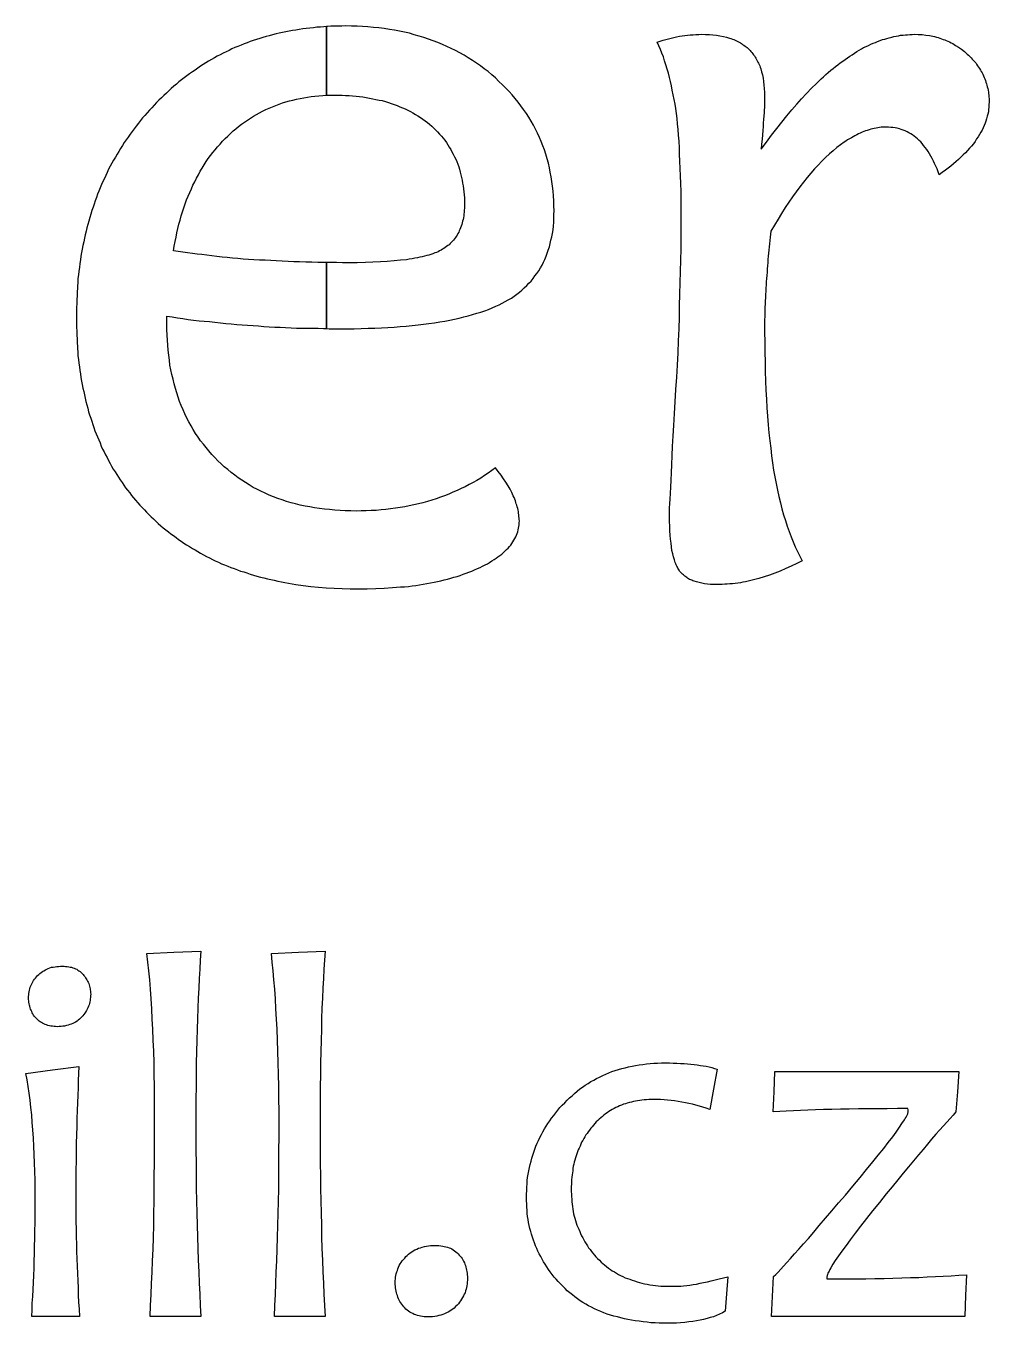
# Model space of a CAD drawing. Extents: x 0 to 100, y 0 to 33.1.
# Drawn here: x 81 to 100, y 2.5 to 28.09 of the extents above; entities that cross this region are included whole.
import ezdxf

# ---------------------------------------------------------------- set-up
doc = ezdxf.new("R2010")
doc.units = 0
doc.layers.get('0').update_dxf_attribs({"linetype": 'CONTINUOUS'})

msp = doc.modelspace()

# ---------------------------------------------------------------- linework, layer by layer
at = {"color": 7}
for points in [[(86.92596, 28.079916), (86.8748, 28.075265), (86.805553, 28.072164), (86.73579, 28.069064), (86.666544, 28.059245), (86.597299, 28.049943), (86.528053, 28.043742), (86.458806, 28.037541), (86.389559, 28.024622), (86.320312, 28.012219), (86.254167, 28.002918), (86.188021, 27.993099), (86.121359, 27.977596), (86.055213, 27.961577), (85.992684, 27.949174), (85.929639, 27.936255), (85.863494, 27.917651), (85.796829, 27.898531), (85.734303, 27.883028), (85.671258, 27.867009), (85.60821, 27.848405), (85.545165, 27.829285), (85.48212, 27.807064), (85.419076, 27.78536), (85.359132, 27.763139), (85.299185, 27.740918), (85.239241, 27.716114), (85.179297, 27.690792), (85.119869, 27.665471), (85.059925, 27.640149), (85.003079, 27.611727), (84.946236, 27.583822), (84.886292, 27.5554), (84.826864, 27.526978), (84.770018, 27.495455), (84.713175, 27.463933), (84.656332, 27.43241), (84.600005, 27.400887), (84.54626, 27.366264), (84.492518, 27.331641), (84.439289, 27.297018), (84.385547, 27.262394), (84.331805, 27.224154), (84.278576, 27.18643), (84.224834, 27.148706), (84.171089, 27.110982), (84.117863, 27.070158), (84.06412, 27.028817), (84.013477, 26.987993), (83.963351, 26.947168), (83.912707, 26.902726), (83.862582, 26.858801), (83.815039, 26.814877), (83.768015, 26.770435), (83.717371, 26.723409), (83.667245, 26.675867), (83.619702, 26.628841), (83.572675, 26.581816), (83.525135, 26.531173), (83.478108, 26.48053), (83.434185, 26.430404), (83.389743, 26.379761), (83.342715, 26.329635), (83.295175, 26.278992), (83.25435, 26.225248), (83.213525, 26.172022), (83.172702, 26.118278), (83.131361, 26.065051), (83.090536, 26.011308), (83.049711, 25.957564), (83.011986, 25.900721), (82.973746, 25.844393), (82.936022, 25.79065), (82.8983, 25.736906), (82.863677, 25.677478), (82.829053, 25.617534), (82.79443, 25.560689), (82.759807, 25.503846), (82.725183, 25.443901), (82.69056, 25.383956), (82.659037, 25.324528), (82.627515, 25.264584), (82.599093, 25.204639), (82.570669, 25.144694), (82.542248, 25.08475), (82.513826, 25.024805), (82.485405, 24.96176), (82.456983, 24.898714), (82.432178, 24.835669), (82.406855, 24.773141), (82.384635, 24.706995), (82.362932, 24.640332), (82.340709, 24.577804), (82.31849, 24.514758), (82.29627, 24.448613), (82.274563, 24.38195), (82.255445, 24.312704), (82.236842, 24.243457), (82.21772, 24.177311), (82.198602, 24.111166), (82.183097, 24.041919), (82.167076, 23.972673), (82.151575, 23.903426), (82.136073, 23.833663), (82.120052, 23.761316), (82.10455, 23.688969), (82.091631, 23.619723), (82.079227, 23.550476), (82.069408, 23.477612), (82.060108, 23.405266), (82.050805, 23.329818), (82.041503, 23.25437), (82.031687, 23.181507), (82.022384, 23.109159), (82.016182, 23.033712), (82.00998, 22.957748), (82.003262, 22.806852), (81.997063, 22.655441), (81.993962, 22.497828), (81.990861, 22.340214), (81.993962, 22.186218), (81.997063, 22.031706), (82.003262, 21.880294), (82.00998, 21.728882), (82.016182, 21.656535), (82.022384, 21.584188), (82.031687, 21.511841), (82.041503, 21.438977), (82.050805, 21.36663), (82.060108, 21.294283), (82.069408, 21.225037), (82.079227, 21.15579), (82.091631, 21.086027), (82.10455, 21.016781), (82.120052, 20.947534), (82.136073, 20.878288), (82.148474, 20.812142), (82.160877, 20.745996), (82.179996, 20.679851), (82.198602, 20.613705), (82.214619, 20.547559), (82.230124, 20.481413), (82.252344, 20.418368), (82.274563, 20.355322), (82.293169, 20.292277), (82.312288, 20.229232), (82.33451, 20.166187), (82.356214, 20.103141), (82.381535, 20.043197), (82.406855, 19.983252), (82.432178, 19.923824), (82.456983, 19.86388), (82.482304, 19.803935), (82.507624, 19.74399), (82.536049, 19.687146), (82.56447, 19.630302), (82.595993, 19.573975), (82.627515, 19.517131), (82.655937, 19.460287), (82.683842, 19.403443), (82.718981, 19.350216), (82.753605, 19.296472), (82.788228, 19.242729), (82.822852, 19.189502), (82.857475, 19.135759), (82.892098, 19.082015), (82.926722, 19.031889), (82.961345, 18.981246), (83.002168, 18.93112), (83.043509, 18.880477), (83.081233, 18.830351), (83.118957, 18.779708), (83.159783, 18.732683), (83.200605, 18.68514), (83.245047, 18.638115), (83.288973, 18.590572), (83.333415, 18.543547), (83.377339, 18.496005), (83.421265, 18.45208), (83.465707, 18.408154), (83.512731, 18.363713), (83.560274, 18.319788), (83.607299, 18.275346), (83.654326, 18.231421), (83.704967, 18.190597), (83.755611, 18.149772), (83.805736, 18.111532), (83.85638, 18.073808), (83.906506, 18.036084), (83.957149, 17.99836), (84.007275, 17.960637), (84.057919, 17.922913), (84.111661, 17.888289), (84.16489, 17.85315), (84.221733, 17.818527), (84.278576, 17.783903), (84.331805, 17.752381), (84.385547, 17.720858), (84.44239, 17.689335), (84.498717, 17.657813), (84.558664, 17.62629), (84.618608, 17.594768), (84.675451, 17.566862), (84.732297, 17.53844), (84.792241, 17.510018), (84.851669, 17.481596), (84.914714, 17.456275), (84.977758, 17.430953), (85.040803, 17.409249), (85.103848, 17.387028), (85.166893, 17.361707), (85.229941, 17.336385), (85.292986, 17.317782), (85.356031, 17.298662), (85.422176, 17.276958), (85.488322, 17.254736), (85.554468, 17.235616), (85.620614, 17.217013), (85.689861, 17.200993), (85.759107, 17.18549), (85.825253, 17.169471), (85.891399, 17.153968), (85.964263, 17.137948), (86.036608, 17.122445), (86.105854, 17.109526), (86.175101, 17.097123), (86.247449, 17.084721), (86.320312, 17.071802), (86.468106, 17.053198), (86.616418, 17.034078), (86.767313, 17.018575), (86.918726, 17.002556), (87.076338, 16.996354), (87.233951, 16.990153), (87.394666, 16.987053), (87.55538, 16.983952), (87.728496, 16.987053), (87.901611, 16.990153), (88.065943, 16.999455), (88.229757, 17.008757), (88.308304, 17.015475), (88.386854, 17.021676), (88.465919, 17.027877), (88.544466, 17.034078), (88.61733, 17.04338), (88.689677, 17.053198), (88.762025, 17.065601), (88.83437, 17.078003), (88.907234, 17.090922), (88.979581, 17.103325), (89.048828, 17.116244), (89.118075, 17.128646), (89.184221, 17.144666), (89.250367, 17.160169), (89.313411, 17.179289), (89.376456, 17.197893), (89.439501, 17.213912), (89.502546, 17.229415), (89.562493, 17.251636), (89.622437, 17.27334), (89.678764, 17.29246), (89.735607, 17.311581), (89.792453, 17.336385), (89.849296, 17.361707), (89.902522, 17.383928), (89.956267, 17.406149), (90.006392, 17.430953), (90.057036, 17.456275), (90.10096, 17.481596), (90.145402, 17.506917), (90.189328, 17.53534), (90.233251, 17.563245), (90.271492, 17.588566), (90.309216, 17.613888), (90.34694, 17.64231), (90.384664, 17.670732), (90.416187, 17.699154), (90.447709, 17.727576), (90.479232, 17.759098), (90.510754, 17.790621), (90.536075, 17.818527), (90.561398, 17.846948), (90.583102, 17.878471), (90.605322, 17.909994), (90.624443, 17.944617), (90.643046, 17.97924), (90.659066, 18.010763), (90.674568, 18.042285), (90.686972, 18.076909), (90.699889, 18.111532), (90.706091, 18.146672), (90.712293, 18.181295), (90.718494, 18.215918), (90.725212, 18.250541), (90.728313, 18.288265), (90.731414, 18.325989), (90.728313, 18.354411), (90.725212, 18.382833), (90.722111, 18.414356), (90.718494, 18.445878), (90.715394, 18.477401), (90.712293, 18.508924), (90.706091, 18.540446), (90.699889, 18.571969), (90.690589, 18.603492), (90.68077, 18.635014), (90.671467, 18.663436), (90.662167, 18.691341), (90.652349, 18.722864), (90.643046, 18.754387), (90.627544, 18.785909), (90.611523, 18.817432), (90.580001, 18.883578), (90.548479, 18.949723), (90.507653, 19.019487), (90.466831, 19.088733), (90.419288, 19.15798), (90.372261, 19.227226), (90.315418, 19.299573), (90.258575, 19.372437), (90.186227, 19.321794), (90.113879, 19.271151), (90.041016, 19.221025), (89.968668, 19.170382), (89.893222, 19.126457), (89.817773, 19.082015), (89.738708, 19.041191), (89.660161, 19.000367), (89.581096, 18.962643), (89.502546, 18.924919), (89.420383, 18.890296), (89.338732, 18.855156), (89.256568, 18.823633), (89.174918, 18.79211), (89.089653, 18.764205), (89.004386, 18.735783), (88.916536, 18.710462), (88.828171, 18.68514), (88.739803, 18.662919), (88.651953, 18.641215), (88.560487, 18.622095), (88.469018, 18.603492), (88.377551, 18.590572), (88.286085, 18.57817), (88.191517, 18.565251), (88.096947, 18.552848), (88.002898, 18.543547), (87.908328, 18.533728), (87.807559, 18.530628), (87.706274, 18.527527), (87.608606, 18.524426), (87.510937, 18.521326), (87.403966, 18.524426), (87.296998, 18.527527), (87.193128, 18.533728), (87.088742, 18.540446), (86.987973, 18.549748), (86.887203, 18.55905), (86.789535, 18.571969), (86.691867, 18.584371), (86.597299, 18.600391), (86.502729, 18.615894), (86.408162, 18.638115), (86.313595, 18.659819), (86.225745, 18.68514), (86.137377, 18.710462), (86.052112, 18.738884), (85.967364, 18.767306), (85.882096, 18.801929), (85.796829, 18.836552), (85.715181, 18.874276), (85.633015, 18.912), (85.554468, 18.949723), (85.475919, 18.987964), (85.403055, 19.03499), (85.33071, 19.082015), (85.258362, 19.129558), (85.186015, 19.176583), (85.116252, 19.230327), (85.047005, 19.28407), (84.977758, 19.337297), (84.908512, 19.39104), (84.845467, 19.450985), (84.782422, 19.51093), (84.722478, 19.573975), (84.662534, 19.63702), (84.606204, 19.706266), (84.549361, 19.775513), (84.495619, 19.841659), (84.44239, 19.907805), (84.391749, 19.980151), (84.341621, 20.053015), (84.297181, 20.128463), (84.253255, 20.203911), (84.21243, 20.279875), (84.171089, 20.355322), (84.133367, 20.436971), (84.095643, 20.519137), (84.06102, 20.600786), (84.026396, 20.682951), (83.997975, 20.768217), (83.96955, 20.852967), (83.94423, 20.941333), (83.919425, 21.0297), (83.897205, 21.121167), (83.874983, 21.212118), (83.85638, 21.306686), (83.837259, 21.401253), (83.824858, 21.498922), (83.811938, 21.596591), (83.802638, 21.694259), (83.793335, 21.791927), (83.786618, 21.892696), (83.780416, 21.993982), (83.777315, 22.100953), (83.774214, 22.207922), (83.774214, 22.286987), (83.774214, 22.365536), (83.881185, 22.350033), (83.988672, 22.334013), (84.092542, 22.31851), (84.196412, 22.30249), (84.303381, 22.290088), (84.410868, 22.277169), (84.514738, 22.267867), (84.618608, 22.258566), (84.725579, 22.245646), (84.833066, 22.233244), (84.940034, 22.223942), (85.047005, 22.214124), (85.154492, 22.204822), (85.261463, 22.19552), (85.368432, 22.189319), (85.475919, 22.182601), (85.58289, 22.173299), (85.689861, 22.163998), (85.796829, 22.157796), (85.904316, 22.151079), (86.011287, 22.147978), (86.118258, 22.144877), (86.225745, 22.138676), (86.332716, 22.132475), (86.439685, 22.129374), (86.547172, 22.126274), (86.654143, 22.126274), (86.761114, 22.126274), (86.868601, 22.123173), (86.92596, 22.121106), (86.92596, 23.424386), (86.8748, 23.424386), (86.754912, 23.427486), (86.635021, 23.430587), (86.515649, 23.433688), (86.395761, 23.436788), (86.282588, 23.439889), (86.168899, 23.442989), (86.052112, 23.449707), (85.935841, 23.455908), (85.825253, 23.46211), (85.715181, 23.468311), (85.605112, 23.474512), (85.494524, 23.48123), (85.387553, 23.487431), (85.280582, 23.493632), (85.176196, 23.502934), (85.072326, 23.512753), (84.968456, 23.522054), (84.864588, 23.531356), (84.763819, 23.544275), (84.66305, 23.556678), (84.565382, 23.56908), (84.467713, 23.581999), (84.373143, 23.591301), (84.278576, 23.600602), (84.184008, 23.616622), (84.089441, 23.632125), (83.997975, 23.645044), (83.906506, 23.657447), (83.922526, 23.748914), (83.938028, 23.840381), (83.957149, 23.925131), (83.975752, 24.010396), (83.994874, 24.095663), (84.013993, 24.180412), (84.035696, 24.262577), (84.057919, 24.344226), (84.083239, 24.423291), (84.108044, 24.501839), (84.136465, 24.580904), (84.16489, 24.659452), (84.196412, 24.7318), (84.227935, 24.804663), (84.259457, 24.87701), (84.29098, 24.949357), (84.325603, 25.018604), (84.360226, 25.08785), (84.397951, 25.157613), (84.436191, 25.22686), (84.473912, 25.289905), (84.511637, 25.35295), (84.552462, 25.415995), (84.593287, 25.479041), (84.637727, 25.538469), (84.681653, 25.598413), (84.729196, 25.652157), (84.77622, 25.7059), (84.826864, 25.762228), (84.876989, 25.819072), (84.927633, 25.869715), (84.977758, 25.919841), (85.031503, 25.970484), (85.085245, 26.02061), (85.138472, 26.065051), (85.192216, 26.108976), (85.24906, 26.152902), (85.305387, 26.197343), (85.365331, 26.235067), (85.425277, 26.272791), (85.485221, 26.310515), (85.545165, 26.348238), (85.605112, 26.379761), (85.665056, 26.411284), (85.731202, 26.442806), (85.797348, 26.474329), (85.860393, 26.49965), (85.923438, 26.524972), (85.989583, 26.550293), (86.055729, 26.575098), (86.124976, 26.594218), (86.194223, 26.613338), (86.263469, 26.631942), (86.332716, 26.651062), (86.405061, 26.663465), (86.477925, 26.676384), (86.550272, 26.688786), (86.62262, 26.701188), (86.698066, 26.707906), (86.774031, 26.714107), (86.85258, 26.720309), (86.92596, 26.725993), (86.92596, 28.079916), (86.92596, 28.079916), (86.92596, 26.725993), (86.931646, 26.72651), (87.007091, 26.72651), (87.08254, 26.72651), (87.158505, 26.72651), (87.233951, 26.72651), (87.303197, 26.723409), (87.372444, 26.720309), (87.441691, 26.714107), (87.511453, 26.707906), (87.577599, 26.701188), (87.643745, 26.694987), (87.709891, 26.682585), (87.776037, 26.669666), (87.839082, 26.657264), (87.902129, 26.644861), (87.965174, 26.631942), (88.027701, 26.619539), (88.087647, 26.600419), (88.147591, 26.581816), (88.204434, 26.562696), (88.26128, 26.543575), (88.317607, 26.521871), (88.37445, 26.49965), (88.428195, 26.477429), (88.481421, 26.455725), (88.532065, 26.430404), (88.582706, 26.405083), (88.632832, 26.37666), (88.683476, 26.348238), (88.730503, 26.316716), (88.778043, 26.285193), (88.82507, 26.254187), (88.87261, 26.222664), (88.916536, 26.187525), (88.960463, 26.152902), (89.001285, 26.115178), (89.042626, 26.077454), (89.080351, 26.03973), (89.118075, 26.002006), (89.155799, 25.960665), (89.193523, 25.919841), (89.228663, 25.879016), (89.263286, 25.838192), (89.291192, 25.79375), (89.319613, 25.749825), (89.348035, 25.702283), (89.376456, 25.655257), (89.401777, 25.608232), (89.4271, 25.560689), (89.451905, 25.513664), (89.477226, 25.466122), (89.496347, 25.415995), (89.51495, 25.365353), (89.534069, 25.31471), (89.55319, 25.264584), (89.565591, 25.21084), (89.577995, 25.157613), (89.590914, 25.10387), (89.603315, 25.050126), (89.612618, 24.993799), (89.622437, 24.936955), (89.628639, 24.87701), (89.634838, 24.817066), (89.64104, 24.760222), (89.647242, 24.703894), (89.647242, 24.640849), (89.647242, 24.577804), (89.647242, 24.536463), (89.647242, 24.495638), (89.644141, 24.457915), (89.64104, 24.420191), (89.637939, 24.382467), (89.634838, 24.344226), (89.628639, 24.309603), (89.622437, 24.27498), (89.612618, 24.240357), (89.603315, 24.205734), (89.594015, 24.174211), (89.584197, 24.142688), (89.571793, 24.111166), (89.559392, 24.079643), (89.546472, 24.051221), (89.534069, 24.022799), (89.518051, 23.994894), (89.502546, 23.966472), (89.486528, 23.94115), (89.471024, 23.915829), (89.451905, 23.890507), (89.433299, 23.865702), (89.41108, 23.843482), (89.38886, 23.821261), (89.367154, 23.799557), (89.344934, 23.777336), (89.319613, 23.758215), (89.294809, 23.739612), (89.269485, 23.720492), (89.244165, 23.701888), (89.215743, 23.685869), (89.187322, 23.670366), (89.1589, 23.654346), (89.130476, 23.638843), (89.095853, 23.625924), (89.061232, 23.613521), (89.023507, 23.597502), (88.985783, 23.581999), (88.944958, 23.572697), (88.903617, 23.562879), (88.859693, 23.550476), (88.815767, 23.537557), (88.768224, 23.528256), (88.7212, 23.518954), (88.667455, 23.509652), (88.614229, 23.499833), (88.560487, 23.490532), (88.506742, 23.48123), (88.383753, 23.468311), (88.26128, 23.455908), (88.125371, 23.446607), (87.989979, 23.436788), (87.842183, 23.430587), (87.693873, 23.424386), (87.530059, 23.421285), (87.366242, 23.418185), (87.243253, 23.421285), (87.120264, 23.424386), (86.997791, 23.424386), (86.92596, 23.424386), (86.92596, 22.121106), (86.975569, 22.119556), (87.085641, 22.119556), (87.196229, 22.119556), (87.33472, 22.119556), (87.473213, 22.119556), (87.611707, 22.123173), (87.750716, 22.126274), (87.879907, 22.132475), (88.009098, 22.138676), (88.13519, 22.144877), (88.260761, 22.151079), (88.380652, 22.160897), (88.50054, 22.170199), (88.616814, 22.182601), (88.733601, 22.19552), (88.840572, 22.207922), (88.948059, 22.220842), (89.05503, 22.236345), (89.161998, 22.252364), (89.259669, 22.270968), (89.357338, 22.290088), (89.451905, 22.308692), (89.546472, 22.327812), (89.634838, 22.350033), (89.723206, 22.371737), (89.807955, 22.397058), (89.893222, 22.42238), (89.971769, 22.447701), (90.050834, 22.472506), (90.123182, 22.500928), (90.195527, 22.52935), (90.264774, 22.560873), (90.33402, 22.592395), (90.393964, 22.623918), (90.453911, 22.655441), (90.513855, 22.690064), (90.573799, 22.724687), (90.627544, 22.762411), (90.68077, 22.800651), (90.731414, 22.841476), (90.781539, 22.8823), (90.829082, 22.926225), (90.876107, 22.970667), (90.920549, 23.014592), (90.964472, 23.059033), (91.002197, 23.109159), (91.039921, 23.159803), (91.077645, 23.209929), (91.115885, 23.260572), (91.147408, 23.317416), (91.17893, 23.373743), (91.206836, 23.430587), (91.235257, 23.487431), (91.25748, 23.547376), (91.2797, 23.606804), (91.301403, 23.669849), (91.323626, 23.732894), (91.339128, 23.79904), (91.355148, 23.865186), (91.37065, 23.931848), (91.386671, 23.997994), (91.395971, 24.070341), (91.405789, 24.142688), (91.40889, 24.218136), (91.411991, 24.2941), (91.415092, 24.369548), (91.418193, 24.444995), (91.415092, 24.542664), (91.411991, 24.640332), (91.405789, 24.738001), (91.399072, 24.836186), (91.386671, 24.930237), (91.374267, 25.024805), (91.358249, 25.116272), (91.342744, 25.207739), (91.323626, 25.296106), (91.304504, 25.383956), (91.2797, 25.472323), (91.254379, 25.560689), (91.225957, 25.645956), (91.197533, 25.730705), (91.16291, 25.81287), (91.128289, 25.894519), (91.090565, 25.976685), (91.052841, 26.058334), (91.008398, 26.137399), (90.964472, 26.215947), (90.916932, 26.291911), (90.869905, 26.367359), (90.816163, 26.442806), (90.762937, 26.518771), (90.706091, 26.591118), (90.649248, 26.663465), (90.589304, 26.732711), (90.529876, 26.801958), (90.463211, 26.868103), (90.397065, 26.934249), (90.327819, 27.000395), (90.258575, 27.067058), (90.186227, 27.129586), (90.113879, 27.192631), (90.037915, 27.249475), (89.962466, 27.30632), (89.883919, 27.360063), (89.804854, 27.413289), (89.723206, 27.463933), (89.64104, 27.514059), (89.555775, 27.561601), (89.471024, 27.608627), (89.385759, 27.649968), (89.301008, 27.690792), (89.212642, 27.728516), (89.124277, 27.76624), (89.032808, 27.800863), (88.941857, 27.835486), (88.84729, 27.863908), (88.752722, 27.89233), (88.658155, 27.920752), (88.563588, 27.949174), (88.465919, 27.971395), (88.368248, 27.993099), (88.267482, 28.009119), (88.166713, 28.024622), (88.062324, 28.040641), (87.958456, 28.056144), (87.851485, 28.065446), (87.744514, 28.075265), (87.637027, 28.081466), (87.530059, 28.087667), (87.41637, 28.090768), (87.303197, 28.093868), (87.230852, 28.090768), (87.157989, 28.087667), (87.085641, 28.087667), (87.013293, 28.087667), (86.944047, 28.081466), (86.92596, 28.079916)], [(95.501701, 25.661517), (95.605678, 25.80016), (95.709655, 25.938802), (95.810483, 26.067992), (95.91131, 26.197182), (96.008986, 26.316918), (96.106663, 26.436654), (96.204338, 26.546939), (96.302012, 26.657223), (96.399687, 26.761204), (96.497362, 26.865186), (96.591887, 26.956565), (96.686412, 27.047943), (96.733674, 27.092059), (96.780935, 27.136174), (96.828195, 27.177135), (96.875454, 27.218095), (96.922716, 27.255905), (96.969977, 27.293716), (97.017237, 27.328376), (97.064497, 27.363037), (97.111758, 27.397697), (97.159019, 27.432357), (97.206279, 27.463868), (97.253539, 27.495378), (97.29765, 27.526888), (97.341761, 27.558399), (97.389021, 27.586759), (97.436281, 27.615119), (97.480396, 27.64033), (97.524512, 27.66554), (97.571778, 27.687595), (97.619045, 27.70965), (97.666294, 27.731706), (97.713543, 27.753761), (97.757644, 27.769516), (97.801745, 27.785271), (97.848995, 27.804176), (97.896246, 27.823081), (97.940347, 27.835686), (97.984448, 27.848291), (98.031698, 27.860896), (98.078949, 27.8735), (98.12305, 27.882955), (98.16715, 27.89241), (98.21125, 27.901865), (98.255349, 27.91132), (98.3026, 27.91447), (98.34985, 27.91762), (98.393951, 27.92077), (98.438052, 27.923919), (98.482153, 27.927069), (98.526253, 27.930219), (98.601869, 27.927069), (98.677484, 27.923919), (98.749955, 27.914465), (98.822425, 27.90501), (98.857076, 27.89871), (98.891728, 27.89241), (98.926377, 27.882955), (98.961027, 27.8735), (98.995678, 27.864046), (99.03033, 27.854591), (99.06183, 27.841986), (99.09333, 27.829381), (99.12483, 27.816776), (99.156329, 27.804172), (99.187831, 27.791567), (99.219332, 27.778962), (99.250832, 27.763207), (99.282332, 27.747452), (99.310682, 27.728547), (99.339032, 27.709642), (99.398898, 27.671831), (99.458764, 27.634021), (99.512329, 27.586755), (99.565894, 27.53949), (99.594244, 27.514279), (99.622594, 27.489069), (99.644645, 27.463864), (99.666695, 27.438659), (99.691895, 27.413448), (99.717095, 27.388238), (99.735996, 27.363033), (99.754896, 27.337827), (99.773797, 27.309467), (99.792697, 27.281107), (99.811598, 27.252747), (99.830498, 27.224386), (99.846248, 27.196026), (99.861997, 27.167666), (99.877748, 27.139305), (99.893498, 27.110945), (99.906093, 27.079435), (99.918687, 27.047924), (99.928132, 27.016414), (99.937578, 26.984904), (99.947024, 26.953393), (99.956469, 26.921883), (99.965915, 26.890373), (99.97536, 26.858862), (99.981658, 26.824202), (99.987955, 26.789541), (99.990958, 26.758031), (99.993961, 26.726521), (99.996964, 26.69186), (99.999967, 26.6572), (99.999967, 26.62254), (99.999967, 26.587879), (99.996964, 26.540614), (99.993961, 26.493348), (99.990958, 26.446083), (99.987955, 26.398817), (99.97536, 26.354702), (99.962766, 26.310586), (99.950172, 26.263321), (99.937578, 26.216055), (99.921827, 26.17194), (99.906077, 26.127824), (99.884026, 26.083709), (99.861976, 26.039593), (99.836776, 25.995478), (99.811575, 25.951362), (99.783225, 25.907247), (99.754875, 25.863131), (99.723375, 25.815866), (99.691875, 25.7686), (99.654074, 25.724485), (99.616273, 25.680369), (99.575324, 25.636254), (99.534374, 25.592138), (99.490273, 25.548023), (99.446173, 25.503907), (99.398922, 25.459792), (99.351671, 25.415677), (99.298105, 25.371561), (99.244539, 25.327445), (99.190974, 25.286485), (99.137409, 25.245525), (99.077543, 25.201409), (99.017677, 25.157294), (98.995627, 25.214011), (98.973576, 25.270729), (98.948376, 25.324295), (98.923176, 25.377862), (98.901126, 25.428277), (98.879075, 25.478692), (98.850725, 25.525958), (98.822375, 25.573223), (98.797175, 25.614184), (98.771975, 25.655144), (98.740475, 25.696105), (98.708975, 25.737065), (98.680625, 25.771725), (98.652274, 25.806386), (98.620773, 25.834746), (98.589272, 25.863106), (98.554622, 25.891467), (98.519972, 25.919827), (98.488472, 25.941882), (98.456972, 25.963937), (98.419171, 25.982843), (98.38137, 26.001748), (98.343571, 26.020653), (98.305771, 26.039558), (98.26797, 26.052163), (98.230169, 26.064768), (98.189218, 26.074223), (98.148267, 26.083678), (98.104168, 26.086827), (98.060068, 26.089977), (98.015967, 26.093127), (97.971867, 26.096277), (97.937215, 26.096277), (97.902564, 26.096277), (97.871064, 26.093127), (97.839564, 26.089977), (97.804915, 26.083678), (97.770265, 26.077378), (97.735614, 26.071078), (97.700962, 26.064778), (97.666313, 26.055323), (97.631663, 26.045869), (97.597002, 26.033264), (97.562342, 26.020659), (97.527687, 26.008054), (97.493032, 25.99545), (97.458371, 25.979694), (97.423711, 25.963939), (97.38905, 25.945034), (97.35439, 25.926129), (97.31973, 25.907224), (97.285069, 25.888318), (97.247259, 25.866263), (97.209449, 25.844208), (97.174788, 25.822153), (97.140128, 25.800098), (97.067657, 25.746531), (96.995186, 25.692964), (96.922718, 25.629945), (96.85025, 25.566926), (96.77463, 25.497605), (96.699009, 25.428283), (96.62654, 25.349509), (96.55407, 25.270735), (96.481602, 25.185658), (96.409134, 25.100582), (96.336665, 25.009204), (96.264196, 24.917826), (96.191726, 24.820146), (96.119257, 24.722466), (96.046789, 24.615333), (95.974321, 24.5082), (95.905001, 24.394766), (95.835682, 24.281331), (95.763214, 24.161594), (95.690746, 24.041856), (95.684448, 23.981988), (95.678151, 23.92212), (95.671854, 23.859101), (95.665557, 23.796082), (95.65926, 23.733062), (95.652963, 23.670042), (95.646666, 23.610174), (95.640369, 23.550306), (95.63722, 23.487286), (95.634072, 23.424267), (95.627761, 23.361247), (95.621451, 23.298228), (95.618303, 23.235209), (95.615154, 23.17219), (95.608857, 23.10917), (95.60256, 23.046151), (95.599411, 22.983131), (95.596263, 22.920112), (95.593114, 22.857093), (95.589966, 22.794074), (95.586817, 22.731054), (95.583669, 22.668034), (95.58052, 22.605015), (95.577372, 22.541996), (95.577372, 22.482127), (95.577372, 22.422259), (95.574223, 22.359239), (95.571075, 22.29622), (95.571075, 22.236352), (95.571075, 22.176484), (95.571075, 22.116615), (95.571075, 22.056747), (95.574223, 21.855084), (95.577372, 21.653422), (95.58052, 21.464364), (95.583669, 21.275306), (95.589966, 21.089399), (95.596263, 20.903492), (95.605708, 20.730189), (95.615154, 20.556885), (95.627761, 20.389884), (95.640369, 20.222883), (95.656124, 20.065334), (95.671878, 19.907786), (95.690784, 19.759691), (95.70969, 19.611595), (95.728594, 19.469802), (95.747499, 19.328008), (95.772704, 19.195667), (95.79791, 19.063326), (95.82627, 18.934137), (95.854631, 18.804947), (95.882987, 18.68521), (95.911342, 18.565474), (95.946002, 18.448888), (95.980663, 18.332302), (96.018473, 18.225169), (96.056283, 18.118036), (96.094094, 18.014054), (96.131904, 17.910073), (96.176014, 17.815543), (96.220124, 17.721014), (96.267385, 17.629636), (96.314646, 17.538257), (96.204367, 17.484691), (96.094087, 17.431125), (95.98696, 17.38386), (95.879833, 17.336594), (95.772704, 17.295634), (95.665576, 17.254673), (95.561597, 17.223163), (95.457619, 17.191653), (95.404056, 17.175898), (95.350494, 17.160142), (95.30008, 17.147538), (95.249667, 17.134933), (95.196102, 17.125478), (95.142537, 17.116023), (95.092123, 17.106568), (95.041709, 17.097113), (94.988146, 17.090814), (94.934582, 17.084514), (94.884169, 17.081364), (94.833755, 17.078214), (94.783341, 17.075064), (94.732927, 17.071914), (94.682514, 17.071914), (94.6321, 17.071914), (94.569083, 17.071914), (94.506066, 17.071914), (94.446201, 17.078214), (94.386337, 17.084514), (94.332773, 17.097119), (94.279209, 17.109723), (94.228797, 17.122328), (94.178385, 17.134933), (94.156329, 17.144388), (94.134273, 17.153843), (94.112218, 17.163298), (94.090162, 17.172752), (94.071257, 17.185357), (94.052353, 17.197962), (94.033447, 17.210567), (94.014541, 17.223171), (93.998787, 17.235776), (93.983032, 17.248381), (93.967276, 17.260986), (93.95152, 17.27359), (93.935766, 17.289346), (93.920011, 17.305101), (93.907404, 17.320856), (93.894796, 17.336611), (93.882189, 17.355516), (93.869581, 17.374422), (93.860123, 17.393327), (93.850664, 17.412232), (93.838056, 17.434287), (93.825449, 17.456342), (93.816003, 17.481553), (93.806558, 17.506763), (93.790803, 17.56033), (93.775048, 17.613896), (93.759293, 17.676915), (93.743537, 17.739934), (93.734078, 17.812407), (93.724619, 17.884879), (93.715173, 17.963653), (93.705728, 18.042428), (93.702579, 18.130655), (93.699431, 18.218882), (93.696282, 18.313411), (93.693133, 18.40794), (93.693133, 18.458355), (93.693133, 18.508771), (93.696282, 18.584394), (93.699431, 18.660017), (93.705728, 18.763999), (93.712025, 18.867981), (93.718322, 18.997171), (93.724619, 19.126361), (93.730929, 19.280758), (93.73724, 19.435156), (93.746685, 19.614761), (93.756131, 19.794366), (93.768738, 20.00233), (93.781346, 20.210295), (93.793953, 20.443466), (93.80656, 20.676637), (93.822315, 20.919262), (93.83807, 21.161887), (93.850677, 21.40136), (93.863284, 21.640834), (93.87273, 21.877157), (93.882176, 22.113479), (93.888473, 22.3435), (93.89477, 22.57352), (93.901067, 22.80039), (93.907364, 23.02726), (93.913661, 23.250979), (93.919958, 23.474697), (93.923107, 23.692114), (93.926255, 23.909531), (93.926255, 24.123798), (93.926255, 24.338066), (93.926255, 24.505068), (93.926255, 24.672069), (93.923107, 24.829618), (93.919958, 24.987166), (93.913661, 25.135262), (93.907364, 25.283357), (93.901067, 25.422), (93.89477, 25.560643), (93.888473, 25.689832), (93.882176, 25.819021), (93.87273, 25.935607), (93.863284, 26.052193), (93.853825, 26.159326), (93.844367, 26.266459), (93.831759, 26.364139), (93.819152, 26.46182), (93.803397, 26.553197), (93.787643, 26.644575), (93.768737, 26.735953), (93.749831, 26.827331), (93.730927, 26.912408), (93.712022, 26.997484), (93.693116, 27.079409), (93.67421, 27.161334), (93.649001, 27.24326), (93.623791, 27.325185), (93.598586, 27.403959), (93.57338, 27.482734), (93.545025, 27.555206), (93.51667, 27.627678), (93.485159, 27.70015), (93.453648, 27.772623), (93.510363, 27.791528), (93.567078, 27.810433), (93.620643, 27.826188), (93.674208, 27.841944), (93.72777, 27.854548), (93.781332, 27.867153), (93.834897, 27.879758), (93.888462, 27.892363), (93.942027, 27.898662), (93.995592, 27.904962), (94.049155, 27.911262), (94.102719, 27.917562), (94.159435, 27.920711), (94.216151, 27.923861), (94.272865, 27.927011), (94.329578, 27.930161), (94.405199, 27.927011), (94.480819, 27.923861), (94.550137, 27.917562), (94.619456, 27.911262), (94.688772, 27.898657), (94.758089, 27.886052), (94.817957, 27.870297), (94.877824, 27.854542), (94.906179, 27.845087), (94.934535, 27.835632), (94.96289, 27.823027), (94.991245, 27.810422), (95.016451, 27.797818), (95.041657, 27.785213), (95.066867, 27.772608), (95.092078, 27.760003), (95.114132, 27.744248), (95.136187, 27.728493), (95.161398, 27.712738), (95.186608, 27.696983), (95.205513, 27.681228), (95.224417, 27.665473), (95.246473, 27.646567), (95.268529, 27.627662), (95.284285, 27.608757), (95.300041, 27.589852), (95.318945, 27.567796), (95.33785, 27.545741), (95.353606, 27.523686), (95.369361, 27.501631), (95.385116, 27.479575), (95.400871, 27.45752), (95.413478, 27.43231), (95.426085, 27.4071), (95.438693, 27.38189), (95.4513, 27.356679), (95.463908, 27.331469), (95.476515, 27.306259), (95.485961, 27.277898), (95.495406, 27.249538), (95.511162, 27.189669), (95.526918, 27.129801), (95.539526, 27.06363), (95.552133, 26.99746), (95.55843, 26.928139), (95.564727, 26.858817), (95.567876, 26.783194), (95.571024, 26.707571), (95.571024, 26.669761), (95.571024, 26.63195), (95.571024, 26.584685), (95.571024, 26.537419), (95.567876, 26.487004), (95.564727, 26.436588), (95.561579, 26.37672), (95.55843, 26.316852), (95.552133, 26.250682), (95.545836, 26.184511), (95.539539, 26.108888), (95.533242, 26.033265), (95.526945, 25.945038), (95.520648, 25.856811), (95.511174, 25.759164)], [(84.448587, 2.627937), (83.947602, 2.627937), (83.446617, 2.627937), (83.456076, 2.842203), (83.465535, 3.05647), (83.474981, 3.277037), (83.484426, 3.497604), (83.493885, 3.724474), (83.503344, 3.951343), (83.509641, 4.184515), (83.515938, 4.417687), (83.519087, 4.657162), (83.522235, 4.896636), (83.525384, 5.145561), (83.528532, 5.394487), (83.531681, 5.649716), (83.534829, 5.904945), (83.534829, 6.163324), (83.534829, 6.421702), (83.534829, 6.67378), (83.534829, 6.925858), (83.531681, 7.165332), (83.528532, 7.404805), (83.522235, 7.631675), (83.515938, 7.858545), (83.506493, 8.075962), (83.497047, 8.293379), (83.487588, 8.495041), (83.478129, 8.696702), (83.465522, 8.892062), (83.452914, 9.087423), (83.43716, 9.267028), (83.421405, 9.446633), (83.402499, 9.616785), (83.383594, 9.786937), (83.916086, 9.812147), (84.448579, 9.837358), (84.435971, 9.657753), (84.423364, 9.478148), (84.413918, 9.292241), (84.404473, 9.106334), (84.395027, 8.907822), (84.385581, 8.709311), (84.379284, 8.501348), (84.372987, 8.293384), (84.36669, 8.072816), (84.360393, 7.852248), (84.357244, 7.625378), (84.354096, 7.398508), (84.350947, 7.159034), (84.347799, 6.919561), (84.347799, 6.670634), (84.347799, 6.421708), (84.347799, 6.163329), (84.347799, 5.90495), (84.350947, 5.652872), (84.354096, 5.400794), (84.357244, 5.155019), (84.360393, 4.909244), (84.36669, 4.669769), (84.372987, 4.430295), (84.379284, 4.197124), (84.385581, 3.963953), (84.395027, 3.733933), (84.404473, 3.503912), (84.413918, 3.283343), (84.423364, 3.062775), (84.435975, 2.845356)], [(86.899933, 2.627937), (86.398951, 2.627937), (85.897969, 2.627937), (85.907414, 2.842203), (85.91686, 3.05647), (85.926306, 3.277037), (85.935751, 3.497604), (85.94521, 3.724474), (85.954669, 3.951343), (85.960966, 4.184515), (85.967263, 4.417687), (85.973573, 4.657162), (85.979884, 4.896636), (85.983032, 5.145561), (85.986181, 5.394487), (85.986181, 5.649716), (85.986181, 5.904945), (85.989329, 6.163324), (85.992478, 6.421702), (85.989329, 6.67378), (85.986181, 6.925858), (85.983032, 7.165332), (85.979884, 7.404805), (85.973573, 7.631675), (85.967263, 7.858545), (85.960966, 8.075962), (85.954669, 8.293379), (85.942062, 8.495041), (85.929454, 8.696702), (85.916847, 8.892062), (85.904239, 9.087423), (85.888485, 9.267028), (85.87273, 9.446633), (85.856974, 9.616785), (85.841218, 9.786937), (86.37056, 9.812147), (86.899901, 9.837358), (86.887293, 9.657753), (86.874686, 9.478148), (86.865227, 9.292241), (86.855768, 9.106334), (86.846323, 8.907822), (86.836877, 8.709311), (86.83058, 8.501348), (86.824283, 8.293384), (86.817986, 8.072816), (86.811689, 7.852248), (86.80854, 7.625378), (86.805392, 7.398508), (86.802243, 7.159034), (86.799095, 6.919561), (86.799095, 6.670634), (86.799095, 6.421708), (86.799095, 6.163329), (86.799095, 5.90495), (86.802243, 5.652872), (86.805392, 5.400794), (86.80854, 5.155019), (86.811689, 4.909244), (86.817986, 4.669769), (86.824283, 4.430295), (86.83058, 4.197124), (86.836877, 3.963953), (86.846323, 3.733933), (86.855768, 3.503912), (86.865227, 3.283343), (86.874686, 3.062775), (86.887309, 2.845356)], [(82.274513, 8.986591), (82.271365, 8.955081), (82.268216, 8.923571), (82.265068, 8.89206), (82.261919, 8.86055), (82.255622, 8.83219), (82.249325, 8.803829), (82.239879, 8.775469), (82.230434, 8.747109), (82.217826, 8.718749), (82.205219, 8.690388), (82.189463, 8.662028), (82.173707, 8.633667), (82.154802, 8.608457), (82.135898, 8.583247), (82.116992, 8.561192), (82.098086, 8.539137), (82.076031, 8.517081), (82.053975, 8.495026), (82.028766, 8.472971), (82.003556, 8.450916), (81.975201, 8.43516), (81.946845, 8.419405), (81.91849, 8.4068), (81.890134, 8.394196), (81.858624, 8.384741), (81.827113, 8.375286), (81.792453, 8.365831), (81.757793, 8.356376), (81.723132, 8.353226), (81.688472, 8.350076), (81.650661, 8.346927), (81.612851, 8.343777), (81.581341, 8.346927), (81.54983, 8.350076), (81.518319, 8.353226), (81.486809, 8.356376), (81.45845, 8.362676), (81.43009, 8.368976), (81.401735, 8.378431), (81.373379, 8.387885), (81.348174, 8.40049), (81.322968, 8.413095), (81.300913, 8.4257), (81.278857, 8.438304), (81.256803, 8.45406), (81.234748, 8.469815), (81.215843, 8.49187), (81.196937, 8.513925), (81.178031, 8.53283), (81.159125, 8.551736), (81.146518, 8.573791), (81.13391, 8.595846), (81.121316, 8.621056), (81.108722, 8.646267), (81.096115, 8.668322), (81.083507, 8.690377), (81.07721, 8.718737), (81.070913, 8.747098), (81.064616, 8.772308), (81.058319, 8.797518), (81.05517, 8.825879), (81.052022, 8.854239), (81.048873, 8.882599), (81.045725, 8.91096), (81.048873, 8.94247), (81.052022, 8.97398), (81.05517, 9.002341), (81.058319, 9.030701), (81.064616, 9.062211), (81.070913, 9.093722), (81.080359, 9.122082), (81.089804, 9.150442), (81.102412, 9.175652), (81.115019, 9.200863), (81.130774, 9.229223), (81.146528, 9.257583), (81.165434, 9.279639), (81.18434, 9.301694), (81.203244, 9.326899), (81.222149, 9.352104), (81.247354, 9.37416), (81.27256, 9.396215), (81.297771, 9.41512), (81.322982, 9.434025), (81.351337, 9.44978), (81.379692, 9.465536), (81.408048, 9.47814), (81.436403, 9.490745), (81.467914, 9.50335), (81.499424, 9.515955), (81.534085, 9.522254), (81.568745, 9.528554), (81.603406, 9.531704), (81.638066, 9.534854), (81.679026, 9.538004), (81.719986, 9.541154), (81.748342, 9.538004), (81.776697, 9.534854), (81.808208, 9.531704), (81.839718, 9.528554), (81.868077, 9.522254), (81.896437, 9.515955), (81.921642, 9.5065), (81.946848, 9.497045), (81.972053, 9.487595), (81.997259, 9.478146), (82.019315, 9.462391), (82.04137, 9.446635), (82.063425, 9.43088), (82.085479, 9.415125), (82.104385, 9.39622), (82.123291, 9.377315), (82.139045, 9.355259), (82.1548, 9.333204), (82.170556, 9.311149), (82.186312, 9.289094), (82.198919, 9.267038), (82.211526, 9.244983), (82.224121, 9.219773), (82.236715, 9.194563), (82.243012, 9.169352), (82.249309, 9.144142), (82.255606, 9.118932), (82.261903, 9.093722), (82.265052, 9.068511), (82.2682, 9.043301), (82.271357, 9.014946)], [(82.053954, 2.627937), (81.581329, 2.627937), (81.108703, 2.627937), (81.115001, 2.757127), (81.121298, 2.886316), (81.130756, 3.021808), (81.140215, 3.1573), (81.146512, 3.295943), (81.15281, 3.434586), (81.155958, 3.576379), (81.159107, 3.718171), (81.162255, 3.866268), (81.165404, 4.014364), (81.168552, 4.165611), (81.171701, 4.316857), (81.174849, 4.474405), (81.177998, 4.631952), (81.177998, 4.792652), (81.177998, 4.953352), (81.177998, 5.132958), (81.177998, 5.312564), (81.171701, 5.485867), (81.165404, 5.659171), (81.159107, 5.82302), (81.15281, 5.98687), (81.143364, 6.147569), (81.133918, 6.308268), (81.121311, 6.456364), (81.108703, 6.604461), (81.092949, 6.749405), (81.077194, 6.894349), (81.058288, 7.02984), (81.039383, 7.165332), (81.017328, 7.294522), (80.995274, 7.423711), (81.518312, 7.489882), (82.041349, 7.556052), (82.035052, 7.42056), (82.028755, 7.285069), (82.022458, 7.140124), (82.016161, 6.99518), (82.009864, 6.843933), (82.003567, 6.692687), (82.000418, 6.535139), (81.99727, 6.377591), (81.990972, 6.210589), (81.984675, 6.043586), (81.984675, 5.870283), (81.984675, 5.69698), (81.981527, 5.514224), (81.978378, 5.331468), (81.978378, 5.14241), (81.978378, 4.953352), (81.978378, 4.802106), (81.978378, 4.650859), (81.981527, 4.499613), (81.984675, 4.348367), (81.987824, 4.200271), (81.990972, 4.052176), (81.994121, 3.907231), (81.99727, 3.762285), (82.003567, 3.617341), (82.009864, 3.472397), (82.016161, 3.330603), (82.022458, 3.188809), (82.028755, 3.047016), (82.035052, 2.905223), (82.044503, 2.76658)], [(94.84633, 3.409379), (94.82112, 3.069073), (94.795909, 2.728767), (94.739194, 2.700408), (94.682479, 2.672049), (94.622615, 2.646838), (94.56275, 2.621627), (94.499733, 2.602722), (94.436716, 2.583818), (94.367398, 2.568062), (94.298079, 2.552306), (94.22561, 2.539699), (94.153141, 2.527091), (94.07437, 2.517632), (93.9956, 2.508174), (93.913678, 2.501876), (93.831757, 2.495579), (93.746682, 2.495579), (93.661608, 2.495579), (93.576537, 2.495579), (93.491465, 2.495579), (93.409544, 2.498728), (93.327622, 2.501876), (93.252003, 2.511335), (93.176384, 2.520794), (93.097613, 2.530253), (93.018843, 2.539712), (92.946372, 2.552319), (92.873901, 2.564927), (92.804585, 2.580683), (92.735268, 2.596439), (92.665948, 2.615343), (92.596629, 2.634248), (92.530462, 2.653153), (92.464295, 2.672059), (92.401278, 2.697269), (92.33826, 2.722478), (92.275245, 2.750839), (92.212229, 2.7792), (92.155514, 2.80756), (92.098799, 2.835921), (92.042083, 2.86743), (91.985367, 2.898939), (91.931804, 2.936751), (91.87824, 2.974563), (91.827826, 3.012373), (91.777413, 3.050183), (91.726999, 3.091143), (91.676585, 3.132103), (91.632475, 3.176219), (91.588365, 3.220334), (91.544255, 3.267599), (91.500145, 3.314864), (91.459184, 3.35898), (91.418222, 3.403095), (91.380412, 3.453511), (91.342602, 3.503928), (91.307941, 3.554343), (91.273281, 3.604758), (91.24177, 3.655173), (91.21026, 3.705588), (91.181904, 3.756004), (91.153549, 3.80642), (91.125195, 3.859987), (91.096841, 3.913553), (91.074785, 3.967119), (91.052729, 4.020685), (91.030674, 4.077403), (91.008618, 4.13412), (90.989714, 4.190838), (90.970809, 4.247555), (90.955053, 4.304272), (90.939297, 4.36099), (90.92669, 4.420858), (90.914082, 4.480727), (90.904637, 4.540596), (90.895191, 4.600464), (90.888894, 4.660333), (90.882597, 4.720201), (90.879448, 4.783221), (90.8763, 4.846241), (90.873151, 4.909259), (90.870003, 4.972278), (90.873151, 5.041599), (90.8763, 5.11092), (90.879448, 5.17709), (90.882597, 5.243261), (90.888894, 5.306281), (90.895191, 5.369301), (90.907799, 5.435471), (90.920406, 5.50164), (90.933013, 5.56466), (90.945621, 5.62768), (90.961377, 5.687548), (90.977133, 5.747417), (90.996037, 5.807286), (91.014942, 5.867154), (91.036997, 5.927023), (91.059053, 5.986891), (91.084258, 6.043609), (91.109464, 6.100326), (91.137819, 6.157042), (91.166175, 6.213758), (91.197684, 6.270477), (91.229193, 6.327196), (91.260704, 6.380762), (91.292214, 6.434328), (91.330025, 6.487895), (91.367835, 6.541461), (91.408796, 6.591876), (91.449758, 6.642292), (91.490718, 6.695858), (91.531678, 6.749425), (91.578938, 6.79669), (91.626198, 6.843956), (91.673459, 6.891221), (91.72072, 6.938487), (91.771134, 6.982602), (91.821548, 7.026718), (91.871959, 7.070833), (91.92237, 7.114949), (91.975935, 7.152759), (92.0295, 7.190569), (92.086214, 7.22523), (92.142929, 7.25989), (92.199645, 7.2914), (92.256361, 7.322911), (92.316226, 7.351271), (92.376091, 7.379632), (92.435956, 7.407992), (92.495822, 7.436352), (92.558838, 7.458407), (92.621854, 7.480462), (92.688022, 7.499368), (92.754191, 7.518273), (92.820359, 7.534028), (92.886527, 7.549783), (92.955844, 7.565538), (93.025161, 7.581294), (93.097632, 7.590743), (93.170102, 7.600193), (93.242571, 7.609648), (93.315039, 7.619103), (93.387508, 7.622252), (93.459977, 7.625402), (93.538749, 7.628552), (93.617521, 7.631702), (93.69314, 7.628552), (93.768759, 7.625402), (93.841227, 7.622252), (93.913695, 7.619103), (93.983015, 7.615953), (94.052334, 7.612803), (94.115352, 7.606503), (94.178369, 7.600203), (94.241385, 7.590754), (94.3044, 7.581304), (94.361115, 7.571849), (94.41783, 7.562394), (94.474546, 7.54979), (94.531262, 7.537185), (94.581673, 7.52143), (94.632084, 7.505674), (94.559616, 7.108653), (94.487148, 6.711631), (94.420981, 6.733686), (94.354814, 6.755741), (94.285496, 6.774646), (94.216178, 6.793552), (94.146859, 6.812457), (94.077541, 6.831362), (94.008222, 6.843967), (93.938902, 6.856572), (93.866434, 6.869176), (93.793966, 6.881781), (93.724647, 6.888081), (93.655327, 6.894381), (93.58601, 6.90068), (93.516693, 6.90698), (93.447374, 6.90698), (93.378054, 6.90698), (93.330795, 6.90698), (93.283535, 6.90698), (93.239425, 6.90383), (93.195315, 6.90068), (93.151203, 6.894381), (93.107092, 6.888081), (93.066132, 6.881781), (93.025172, 6.875481), (92.984212, 6.866026), (92.943251, 6.856572), (92.902291, 6.847117), (92.861331, 6.837662), (92.823519, 6.825057), (92.785708, 6.812452), (92.747898, 6.796697), (92.710087, 6.780942), (92.672277, 6.765187), (92.634467, 6.749431), (92.599806, 6.730526), (92.565146, 6.711621), (92.530485, 6.689566), (92.495825, 6.667511), (92.464315, 6.645455), (92.432804, 6.6234), (92.401295, 6.59819), (92.369786, 6.572981), (92.338275, 6.54777), (92.306764, 6.522559), (92.278409, 6.494198), (92.250054, 6.465838), (92.221698, 6.434327), (92.193343, 6.402816), (92.168137, 6.371307), (92.142932, 6.339798), (92.117726, 6.305138), (92.092521, 6.270477), (92.067317, 6.238967), (92.042112, 6.207456), (92.023206, 6.172796), (92.004301, 6.138135), (91.982245, 6.100325), (91.960189, 6.062515), (91.944435, 6.024704), (91.92868, 5.986894), (91.909774, 5.949084), (91.890869, 5.911274), (91.878261, 5.873462), (91.865654, 5.83565), (91.853046, 5.79469), (91.840439, 5.75373), (91.827832, 5.71277), (91.815224, 5.67181), (91.805765, 5.63085), (91.796306, 5.589889), (91.790009, 5.545774), (91.783712, 5.501659), (91.777415, 5.460697), (91.771118, 5.419736), (91.764821, 5.372471), (91.758524, 5.325206), (91.758524, 5.28109), (91.758524, 5.236975), (91.755375, 5.18971), (91.752227, 5.142445), (91.755375, 5.092028), (91.758524, 5.041612), (91.761672, 4.991197), (91.764821, 4.940782), (91.76797, 4.890367), (91.771118, 4.839952), (91.780577, 4.792685), (91.790036, 4.745419), (91.796333, 4.698154), (91.80263, 4.650888), (91.815237, 4.606773), (91.827845, 4.562658), (91.840452, 4.518543), (91.85306, 4.474427), (91.868814, 4.430312), (91.884569, 4.386197), (91.903475, 4.345235), (91.92238, 4.304274), (91.941285, 4.260158), (91.960189, 4.216043), (91.982245, 4.178233), (92.004301, 4.140423), (92.026355, 4.099462), (92.048409, 4.058502), (92.073615, 4.020692), (92.09882, 3.982882), (92.127176, 3.945071), (92.155531, 3.907261), (92.183887, 3.872601), (92.212242, 3.83794), (92.243753, 3.80328), (92.275263, 3.768619), (92.309924, 3.733959), (92.344584, 3.699299), (92.379244, 3.670938), (92.413905, 3.642577), (92.451715, 3.611067), (92.489525, 3.579556), (92.527336, 3.554347), (92.565146, 3.529137), (92.606106, 3.503926), (92.647066, 3.478716), (92.688028, 3.45666), (92.728989, 3.434604), (92.773099, 3.41255), (92.817209, 3.390495), (92.864469, 3.37474), (92.911729, 3.358984), (92.95899, 3.343229), (93.006251, 3.327474), (93.053511, 3.311718), (93.100771, 3.295963), (93.151185, 3.283355), (93.201598, 3.270748), (93.255162, 3.261289), (93.308726, 3.25183), (93.362291, 3.245533), (93.415855, 3.239236), (93.46942, 3.232939), (93.522985, 3.226642), (93.5797, 3.223493), (93.636415, 3.220345), (93.696279, 3.220345), (93.756144, 3.220345), (93.809709, 3.220345), (93.863274, 3.220345), (93.916837, 3.226642), (93.970401, 3.232939), (94.033417, 3.239236), (94.096433, 3.245533), (94.162601, 3.254992), (94.228769, 3.264451), (94.298087, 3.280207), (94.367406, 3.295963), (94.443026, 3.311717), (94.518647, 3.327472), (94.597417, 3.346378), (94.676188, 3.365283), (94.761259, 3.387331)], [(99.553665, 3.44719), (99.537916, 3.037564), (99.522166, 2.627937), (97.615911, 2.627937), (95.709655, 2.627937), (95.728561, 3.021809), (95.747467, 3.415681), (95.791577, 3.456641), (95.835687, 3.497601), (95.889252, 3.557469), (95.942817, 3.617336), (96.012134, 3.692959), (96.08145, 3.768582), (96.163373, 3.859962), (96.245296, 3.951341), (96.339821, 4.058473), (96.434346, 4.165606), (96.541474, 4.291645), (96.648601, 4.417685), (96.771485, 4.562629), (96.89437, 4.707573), (97.029855, 4.865122), (97.16534, 5.02267), (97.310279, 5.195974), (97.455217, 5.369277), (97.581252, 5.523673), (97.707286, 5.67807), (97.814412, 5.810412), (97.921538, 5.942754), (98.009764, 6.056187), (98.097991, 6.169621), (98.164157, 6.26415), (98.230322, 6.358679), (98.280737, 6.431152), (98.331152, 6.503625), (98.346903, 6.531985), (98.362654, 6.560344), (98.375248, 6.585555), (98.387842, 6.610766), (98.394139, 6.626521), (98.400436, 6.642276), (98.403439, 6.658031), (98.406442, 6.673786), (98.403439, 6.702147), (98.400436, 6.730507), (98.195634, 6.727357), (97.990832, 6.724207), (97.798631, 6.724207), (97.606429, 6.724207), (97.423682, 6.721057), (97.240934, 6.717907), (97.067639, 6.714758), (96.894343, 6.711608), (96.73365, 6.708458), (96.572956, 6.705308), (96.424868, 6.699008), (96.276779, 6.692708), (96.138143, 6.686409), (95.999506, 6.680109), (95.870322, 6.670659), (95.741138, 6.66121), (95.756893, 7.061383), (95.772647, 7.461556), (97.587528, 7.461556), (99.402408, 7.461556), (99.374058, 7.061383), (99.345708, 6.66121), (99.288992, 6.598191), (99.232276, 6.535172), (99.16611, 6.4627), (99.099944, 6.390228), (99.024324, 6.305151), (98.948703, 6.220074), (98.866783, 6.122394), (98.784862, 6.024714), (98.696636, 5.920731), (98.608409, 5.816748), (98.510733, 5.697013), (98.413057, 5.577277), (98.305931, 5.451238), (98.198805, 5.3252), (98.085374, 5.186557), (97.971943, 5.047914), (97.836461, 4.877762), (97.700978, 4.70761), (97.581246, 4.556363), (97.461514, 4.405117), (97.360687, 4.272776), (97.25986, 4.140436), (97.177938, 4.027001), (97.096016, 3.913566), (97.029848, 3.822187), (96.96368, 3.730808), (96.91957, 3.658336), (96.87546, 3.585864), (96.859705, 3.554353), (96.843951, 3.522843), (96.831343, 3.500788), (96.818736, 3.478734), (96.812425, 3.456678), (96.806115, 3.434623), (96.802967, 3.422015), (96.799818, 3.409408), (96.799818, 3.387352), (96.799818, 3.365297), (96.995169, 3.368445), (97.19052, 3.371594), (97.37957, 3.371594), (97.56862, 3.371594), (97.748216, 3.374742), (97.927811, 3.377891), (98.104258, 3.384188), (98.280704, 3.390485), (98.447701, 3.393633), (98.614698, 3.396782), (98.77854, 3.406241), (98.942382, 3.4157), (99.096774, 3.421997), (99.251167, 3.428294), (99.402416, 3.437742)], [(89.710474, 3.377867), (89.707326, 3.340057), (89.704177, 3.302246), (89.701029, 3.267586), (89.69788, 3.232926), (89.688435, 3.198265), (89.678989, 3.163605), (89.66953, 3.128944), (89.660071, 3.094284), (89.644317, 3.062773), (89.628562, 3.031263), (89.609656, 2.999754), (89.59075, 2.968244), (89.571846, 2.936734), (89.552941, 2.905223), (89.527731, 2.876863), (89.50252, 2.848502), (89.474164, 2.820141), (89.445809, 2.79178), (89.417454, 2.769726), (89.389098, 2.747672), (89.357588, 2.728766), (89.326077, 2.70986), (89.291417, 2.694106), (89.256756, 2.678351), (89.218946, 2.665744), (89.181136, 2.653136), (89.143325, 2.643691), (89.105515, 2.634245), (89.061405, 2.627948), (89.017295, 2.621651), (88.97318, 2.621651), (88.929064, 2.621651), (88.891254, 2.621651), (88.853444, 2.621651), (88.818783, 2.627948), (88.784123, 2.634245), (88.752613, 2.640542), (88.721102, 2.646839), (88.689591, 2.656298), (88.658081, 2.665757), (88.62657, 2.681511), (88.59506, 2.697266), (88.569854, 2.713021), (88.544649, 2.728775), (88.519439, 2.750831), (88.49423, 2.772887), (88.472174, 2.794942), (88.450118, 2.816998), (88.431214, 2.842207), (88.412309, 2.867417), (88.393404, 2.895778), (88.374498, 2.924138), (88.36189, 2.949349), (88.349283, 2.97456), (88.336676, 3.00607), (88.324068, 3.037581), (88.314609, 3.06594), (88.305151, 3.0943), (88.298853, 3.12581), (88.292556, 3.157321), (88.289408, 3.188831), (88.286259, 3.220342), (88.283111, 3.255002), (88.279962, 3.289663), (88.283111, 3.327473), (88.286259, 3.365283), (88.289408, 3.399944), (88.292556, 3.434604), (88.302002, 3.469265), (88.311448, 3.503925), (88.324055, 3.535436), (88.336662, 3.566946), (88.34927, 3.598457), (88.361877, 3.629967), (88.380783, 3.661478), (88.399689, 3.692988), (88.421743, 3.721348), (88.443797, 3.749707), (88.469003, 3.778068), (88.494209, 3.806428), (88.519419, 3.831639), (88.54463, 3.85685), (88.576141, 3.878904), (88.607651, 3.900959), (88.639161, 3.919865), (88.67067, 3.93877), (88.705326, 3.954525), (88.739983, 3.97028), (88.777793, 3.982887), (88.815603, 3.995494), (88.856563, 4.00494), (88.897523, 4.014386), (88.938484, 4.020683), (88.979444, 4.02698), (89.026705, 4.02698), (89.073966, 4.02698), (89.108627, 4.02698), (89.143287, 4.02698), (89.181097, 4.020683), (89.218908, 4.014386), (89.250418, 4.008089), (89.281929, 4.001791), (89.313438, 3.992333), (89.344947, 3.982874), (89.373303, 3.970266), (89.401658, 3.957659), (89.426869, 3.938754), (89.45208, 3.91985), (89.477285, 3.900944), (89.502491, 3.882038), (89.524545, 3.859983), (89.546599, 3.837927), (89.565505, 3.815873), (89.584411, 3.793818), (89.600166, 3.768608), (89.61592, 3.743397), (89.631676, 3.715036), (89.647432, 3.686675), (89.656878, 3.658316), (89.666323, 3.629957), (89.675769, 3.601596), (89.685215, 3.573235), (89.691512, 3.541725), (89.697809, 3.510214), (89.700957, 3.478704), (89.704106, 3.447193), (89.70729, 3.41253)]]:
    msp.add_lwpolyline(points, close=True, dxfattribs=at)

doc.saveas('drawing.dxf')
